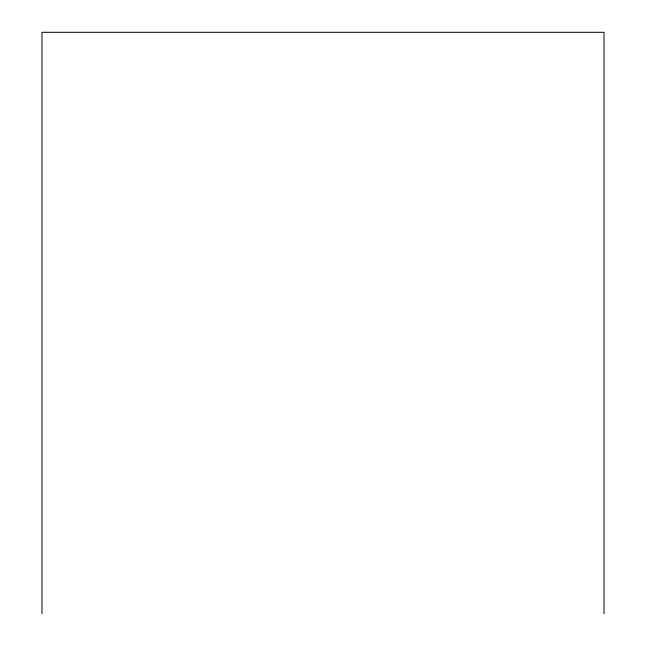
<?xml version="1.0" encoding="UTF-8"?>
<svg xmlns="http://www.w3.org/2000/svg" width="646" height="646" viewBox="0 0 646 646"><rect width="100%" height="100%" fill="white"/><g stroke="black" fill="none" stroke-linecap="round" stroke-linejoin="round"><path stroke-width="0.97" d="M604.034 613.7L604.034 32.3L41.966 32.3L41.966 613.7"/></g></svg>
